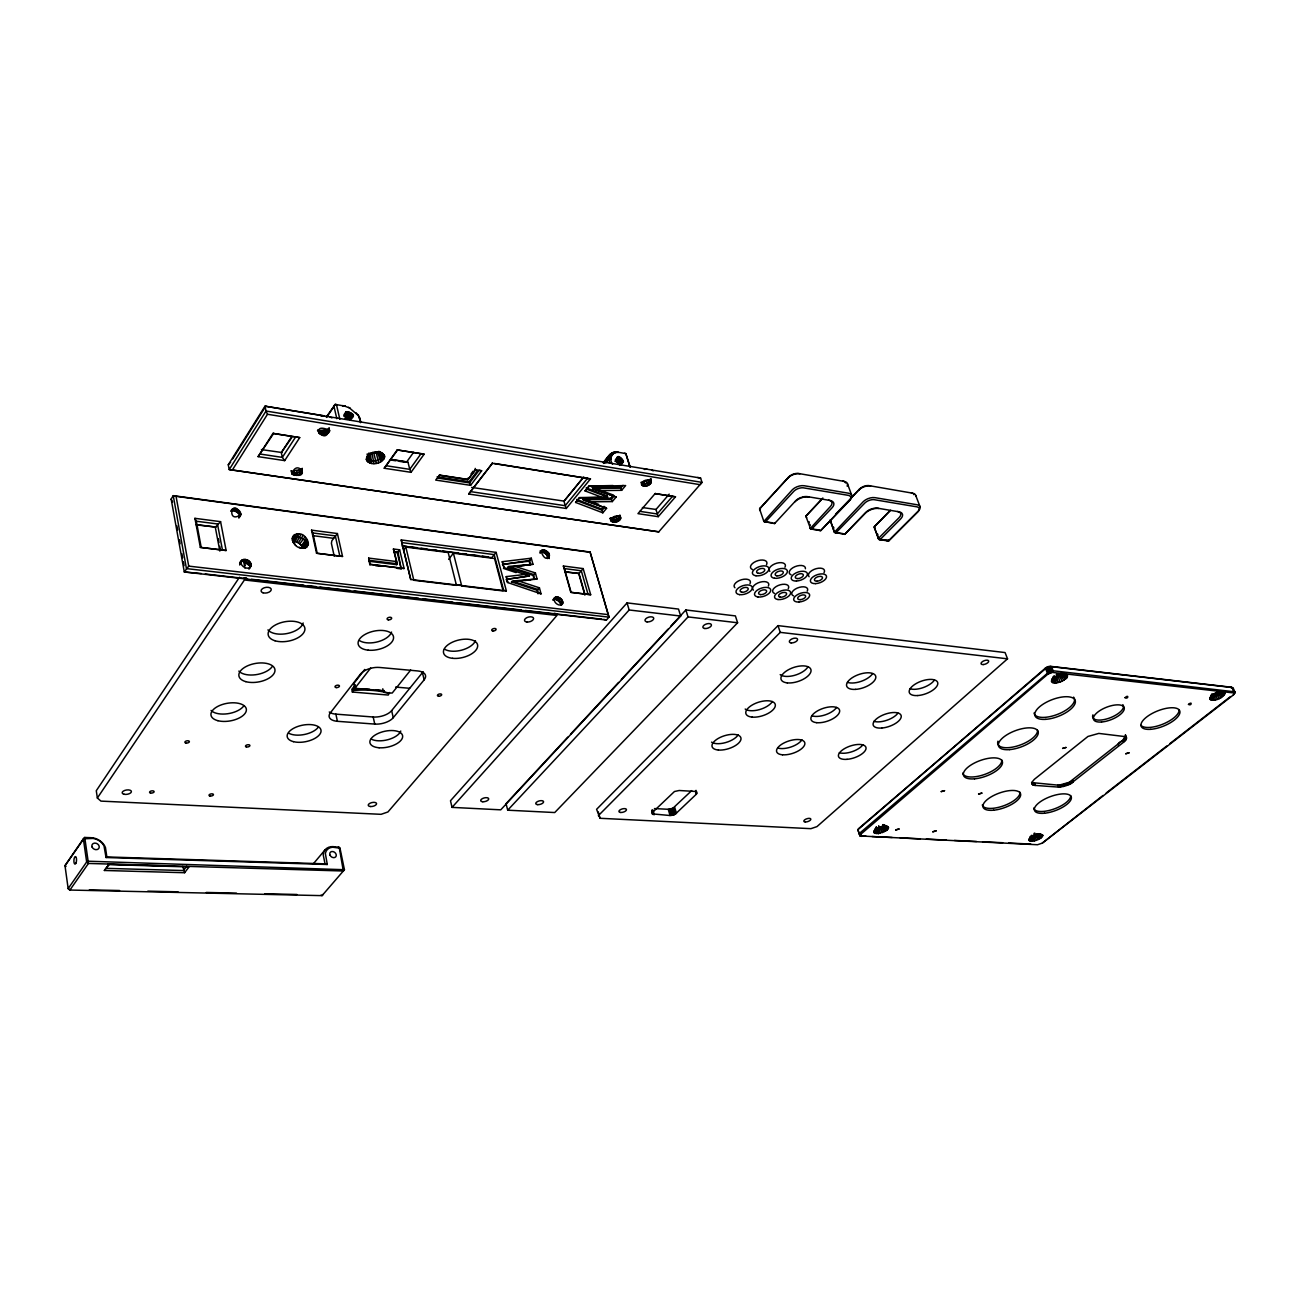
<?xml version="1.0" encoding="UTF-8"?>
<svg xmlns="http://www.w3.org/2000/svg" width="1300" height="1300" viewBox="0 0 1300 1300"><rect width="100%" height="100%" fill="white"/><g stroke="black" fill="none" stroke-linecap="round" stroke-linejoin="round"><path stroke-width="1.5" d="M302.217 468.293C301.746 472.924 294.304 474.24 291.314 471.185L291.899 473.882C311.805 481.309 297.505 457.21 291.899 473.882M887.006 826.28L878.248 827.726L875.209 829.595L873.779 832.374L878.329 833.641L878.524 827.759L882.505 826.166L887.023 830.18L888.485 827.401L884 825.012M329.713 430.398C306.832 420.469 327.194 448.939 329.095 427.7M1032.753 841.149L1033.029 835.591L1034.654 835.217L1036.295 840.336L1034.475 840.856L1029.21 840.596L1030.51 836.193M1053.422 676.796L1051.489 681.168L1052.821 682.646L1055.957 682.988L1056.283 676.455L1061.255 674.115L1066.812 677.885L1067.284 674.798L1062.815 672.994M1213.436 700.212L1213.842 694.07L1219.091 690.934L1224.941 693.371C1222.618 698.311 1214.964 701.675 1209.926 699.335L1211.486 694.428M859.154 833.625L860.584 834.405L1047.816 674.18L1052.041 672.457L1050.514 666.673L1047.816 666.705L858.634 828.604L857.837 829.741L860.015 835.949L1037.514 844.74L1042.275 843.131L1233.294 695.012L1234.87 691.844L1053.163 670.784L1049.783 671.271L859.154 833.625L860.015 835.949L866.044 836.241M366.34 459.582C367.136 451.457 381.306 448.63 384.686 456.202C383.825 463.889 369.639 466.814 366.34 459.582L369.623 454.204M1032.33 784.452L1031.956 782.194L1034.361 779.317L1087.97 736.45L1098.809 733.411L1126.141 736.742L1126.32 739.131L1123.688 742.137L1070.03 784.192L1058.541 787.101L1034.41 785.363L1032.33 784.452L1031.599 782.551L1058.882 785.233L1069.283 782.308L1122.891 740.236L1125.67 735.329M381.485 452.79L379.811 452.319C388.229 457.909 370.37 465.351 367.949 457.649M623.399 461.841C613.519 470.291 615.014 446.55 623.399 461.841L620.961 464.799M612.528 464.23C608.66 459.371 611.91 451.279 618.426 452.4C611.163 449.962 606.84 458.218 603.249 462.816M1067.284 674.798L1061.45 672.701L1067.511 676.715M1036.295 840.336L1041.072 837.899L1042.795 835.283L1040.422 834.031L1035.336 834.892M561.421 604.159L561.275 605.085L562.673 603.46C563.778 598.65 555.783 594.051 553.312 599.414L558.188 599.365L561.421 604.159L562.819 602.517M298.854 534.089L294.986 541.694L293.394 541.678L296.839 536.673L296.822 534.056C308.344 531.229 313.349 552.906 299.114 547.381L299.715 547.722C294.06 546.975 287.966 535.665 296.822 534.056M548.957 556.92L547.592 558.561L546.942 554.011L541.304 551.216L545.707 553.832L548.925 557.749L547.609 555.003L548.974 553.345C532.951 539.955 547.316 569.4 548.974 553.345M371.605 463.483L370.37 453.505L368.777 453.082L370.5 460.314L369.59 462.962M343.33 871L339.235 847.389L332.898 846.609A12.902 10.172 38.2 0 0 323.245 854.994L325.033 863.834L327.291 864.484L325.358 853.531A11.391 8.97 38.2 0 1 332.637 847.21L339.983 848.169L344.435 869.716L343.33 871L88.449 863.444L86.661 861.965L83.362 838.809L84.728 837.46L91.032 837.688A14.089 11.489 27.5 0 1 105.463 847.535L106.86 856.928L106.048 857.529L104 845.845A12.431 10.14 27.5 0 0 93.112 838.435L83.362 838.809L65 865.686L68.153 888.599L69.907 890.045L322.059 895.635L344.435 869.716L88.79 861.234L86.661 861.965L68.153 888.599L69.907 890.045L88.449 863.444L84.728 837.46L65 865.686L66.04 866.499M1052.041 672.457L1053.163 670.784L1051.521 666.689L1049.587 666.331M876.639 833.69L878.524 827.759M1042.275 843.131L1102.985 795.486M1054.219 682.971L1056.283 676.455M1031.241 841.197L1033.029 835.591M1211.876 700.196L1213.842 694.07M610.967 520.78C610.642 516.555 618.004 514.378 620.604 517.4C621.026 522.421 610.22 524.599 610.253 518.359C612.901 521.219 619.011 519.366 620.035 515.71M642.021 485.339L641.258 482.901C644.28 484.868 650.569 482.999 650.325 478.952C654.111 484.136 644.784 488.573 641.55 484.721C641.241 480.545 648.57 478.254 651.089 481.39M1052.87 672.474L1233.375 692.9L1233.781 691.34L1232.059 687.505L1230.807 687.164L1050.4 666.331M301.86 548.226L300.787 547.771C319.735 542.295 283.465 527.702 295.717 545.431M249.6 568.344L251.144 565.467C251.257 559.033 240.793 556.774 239.639 563.891M248.966 569.173L251.144 565.467M1231.653 688.301L1230.807 687.164M1233.131 689.033L1231.36 687.294M1234.204 694.038L1235 692.299L1233.164 688.009L1231.669 687.538M240.89 514.426C226.314 525.281 231.481 495.462 240.89 514.426L238.778 518.017C241.589 514.524 236.73 510.591 233.35 510.152L237.364 510.689M612.462 454.399L610.139 454.317L608.969 456.186L609.521 463.288M875.274 833.495L877.76 827.775M1052.821 682.646L1055.486 676.439M1030.023 841.019L1031.193 837.362M1210.674 699.904L1212.234 693.664M300.544 474.386L299.959 471.689L301.957 468.666L299.471 469.788L299.244 474.955M1046.11 667.517L857.837 829.741L858.715 832.097M1234.334 693.615L1234.447 691.503M300.983 534.592L296.644 542.084L293.914 541.255M1209.926 699.335L1211.665 695.094M1029.21 840.596L1030.672 837.086M1233.294 695.012L1234.837 692.851L1232.059 687.505L1051.521 666.689L1045.866 668.265L1048.564 673.644M1051.895 682.029L1054.43 676.016M874.283 833.04L877.126 827.678M649.691 484.477L648.928 482.04L651.17 478.79L647.904 482.706L648.651 485.144M1234.236 693.274L1234.87 691.844M318.906 433.257L317.964 429.699C319.963 433.907 327.405 432.559 329.046 428.61L329.664 431.308M1045.362 668.054L1047.816 674.18M696.946 793.471L696.898 792.09L695.029 791.44L679.169 790.497L674.456 791.521L652.795 812.11L652.226 813.865L670.053 815.523L675.204 814.239L696.426 794.121L696.02 790.351M1028.836 839.979L1030.445 836.696M1051.489 681.168L1053.569 677.008M1233.862 694.492L1234.382 693.469M367.965 462.101L369.216 459.631L367.949 454.204M875.209 829.595L876.476 827.125L873.779 832.374M327.421 433.843L326.804 431.129L329.257 428.545L326.56 429.78L325.52 431.714L326.137 434.411M1051.635 680.128L1053.861 676.049M545.707 553.832L547.446 551.492M873.763 831.545L876.444 826.784M562.673 603.46C559.926 607.945 552.077 601.916 554.71 597.773M303.062 535.551L298.285 542.831L296.644 542.084M658.596 532.009L702 482.381L266.029 411.027L267.491 414.261L700.05 484.673L702 482.381L700.586 478.059L265.005 406.169L266.029 411.027L229.222 469.576L658.71 531.83L229.222 469.576L228.28 464.766L265.005 406.169L324.204 415.838L321.084 416.146M368.469 455.179L372.694 452.481M171.161 499.086L173.241 495.674L590.086 552.029L608.985 617.142L606.434 620.003L184.291 571.967L171.161 499.086L172.575 501.995M232.749 458.835L265.785 406.152M232.213 470.226L267.491 414.261M258.099 456.641L272.967 433.387L299.731 437.596L284.684 460.622L258.099 456.641L273.715 433.339M231.936 509.308L230.717 511.209L235.219 510.754L236.438 508.869M231.595 510.673L232.814 508.788M232.7 510.413L233.919 508.527M235.154 508.544L233.35 510.152L238.404 513.045L239.769 511.192M237.689 509.438L235.999 511.355M238.826 510.234L237.607 512.119L238.404 513.045M1028.95 839.199L1036.831 834.096L1041.072 837.899M239.232 514.15L240.467 512.265M239.606 515.255L240.841 513.37M239.379 517.254L240.597 515.369M284.684 460.622L282.344 457.389L281.32 452.611L291.623 436.767M281.32 452.611L291.688 437.694M295.75 436.8L282.344 457.389L260.455 454.09M326.251 417.073L335.27 404.365L345.329 406.25L342.582 405.6L343.72 405.909M326.641 417.43L335.27 404.365L336.473 404.69L339.836 419.282M241.816 560.186L239.931 562.884C242.954 558.821 250.153 562.738 249.893 567.336M241.491 561.486L242.726 559.617M239.688 565.012L240.89 562.023M242.629 561.194L243.88 559.325M889.915 510.689L874.153 526.955L878.946 539.451L889.233 540.101L918.742 510.624A8.726 4.469 -21.3 0 0 917.036 504.741L874.981 497.656A8.84 4.615 -20.8 0 0 863.476 501.442L834.373 532.269L844.708 534.349L865.28 513.24A10.221 5.281 -20.7 0 1 877.939 508.398L878.93 508.495M243.912 561.194L245.164 559.325M246.496 559.634L245.245 561.503L243.262 561.308L249.99 566.004L248.722 563.924L249.99 562.071M343.947 414.879L346.011 411.791C364.991 414.846 340.795 426.043 346.011 411.791M343.85 416.227L346.954 411.596M247.812 560.219L245.797 562.445M344.923 416.293L348.026 411.645M248.999 561.048L248.089 564.038M345.02 418.145L349.164 411.954M239.509 577.2L96.281 790.725L97.354 798.021L100.945 801.109L381.079 814.32L387.936 811.964L556.936 615.452L244.416 579.979L97.354 798.021M346.125 418.681L350.269 412.49M347.132 419.396L351.293 413.221M249.438 565.061L250.705 563.192M249.844 566.215L251.095 564.346M349.017 418.73L352.137 414.099M349.651 419.673L352.771 415.041M351.065 419.104L353.129 416.016M366.86 460.948L368.355 458.721L367.088 454.025M874.689 528.726L874.819 525.98M293.134 540.378L295.425 537.03L295.035 534.511M306.54 538.492L301.584 545.642L299.764 543.871L304.964 536.884M532.967 564.298L508.544 566.442L533.747 574.567L534.186 579.508L533.065 575.396L507.861 567.288L532.967 564.298L531.294 558.204L529.116 561.21L502.418 564.444L529.799 560.381L530.108 564.866L529.116 561.21M308.376 542.149L305.89 543.026L302.429 548.015L301.909 546.553L305.37 541.564L307.71 540.296M303.68 547.755L305.988 544.424L308.49 543.952M834.827 532.675L842.871 533.585M384.231 468.244L397.199 449.914L424.141 454.188L411.027 472.323L384.231 468.244L397.719 449.849M104.374 870.48L109.395 863.964L104.374 870.48L184.616 872.722L189.02 866.938L108.582 864.565M858.829 490.035L859.788 488.784A7.345 3.867 -20.8 0 1 868.595 485.55L912.6 493.171A8.71 4.501 -21.4 0 1 915.769 495.901M834.373 532.269L830.83 521.495M1209.943 697.564C1213.16 693.55 1219.79 690.137 1224.714 692.575L1224.941 693.371M391.381 459.452L406.77 461.841L413.562 452.368M801.483 497.315A8.97 4.777 -19.8 0 0 795.633 500.841L774.589 523.591L763.864 521.43L792.464 489.629A9.051 4.859 -19.8 0 1 804.245 485.745L848.429 493.188A8.921 4.712 -20.4 0 1 850.525 499.281L820.658 530.66L810.648 528.954L805.87 516.181L822.851 497.997M421.135 453.554L409.76 469.349L411.027 472.323M810.648 528.954L818.821 529.88M675.496 496.811L655.119 493.594L675.496 496.811L658.222 516.685L655.98 509.454L642.411 507.552M369.899 565.045L368.664 558.09L396.402 561.535L396.744 564.688L369.037 561.259L369.688 560.381L397.394 563.81L393.429 549.006L399.636 549.803L404.121 568.523L370.11 564.363L368.664 558.09M806.699 517.709L805.87 516.181L822.12 498.989M475.215 468.406L475.556 469.674L468.163 479.473L439.644 475.118L435.679 480.074L470.6 485.339L481.65 470.762L479.18 470.243L469.593 482.918L470.6 485.339M439.644 475.118L437.483 478.043L469.593 482.918L469.267 481.65L477.652 470.551M397.264 568.392L401.164 568.864L397.28 552.597L399.636 549.803M403.471 550.192L405.827 547.072L448.191 552.533L456.462 585.358L413.822 580.271L405.827 547.072M470.99 473.996L473.102 471.201M439.254 475.215L467.821 479.57L475.556 469.674M774.589 523.591L775.352 522.567M401.164 568.864L397.93 551.72L393.77 552.142L397.28 552.597M772.785 522.811L764.335 521.836M250.851 566.475C248.072 570.278 241.768 567.141 240.939 563.144M468.683 494.032L492.456 463.157L468.683 494.032L566.28 508.495L590.476 478.887L494.439 463.483M186.713 866.271L183.463 870.545L106.275 868.351M787.946 477.977L788.97 476.71A7.508 4.079 -19.9 0 1 797.972 473.395L844.106 481.374A8.889 4.729 -20.5 0 1 847.129 486.151M788.71 476.986L759.574 508.869L763.864 521.43M448.63 559.358L453.407 553.215L494.569 558.529L503.116 590.931L461.711 585.991L453.407 553.215M364.731 669.451L353.827 683.475L354.884 688.301L383.207 690.706L384.556 692.429L392.178 693.079L410.67 670.053M355.387 684.791L351.796 689.39L352.381 692.039L388.261 695.045L389.334 692.494M352.381 692.039L355.761 686.481M354.884 688.301L370.662 668.054M531.294 558.204L502.271 561.681L504.156 567.58L503.474 568.425L516.084 572.601M329.257 711.994A14.349 7.134 -11.7 0 0 335.887 714.139L373.181 716.999A14.154 6.987 -12.3 0 0 391.641 710.613L422.435 672.653A14.43 7.329 -12.7 0 0 423.134 671.645M566.28 508.495L563.924 501.28L583.749 476.889M563.924 501.28L583.196 477.718M587.551 478.286L565.191 505.7L470.795 491.644M424.141 679.835A14.463 7.296 -12.8 0 0 417.69 670.946L379.665 667.469A14.657 7.442 -12.1 0 0 360.409 674.148L330.33 712.871A14.381 7.101 -11.7 0 0 337.415 721.305L374.757 724.084A14.186 6.955 -12.3 0 0 393.25 717.697L424.141 679.835L422.435 672.653M506.399 579.378L529.392 575.965L506.399 579.378L507.114 582.124M603.492 462.702L610.967 453.554L613.194 453.749M604.451 462.101L611.926 452.952L614.039 453.196M603.639 463.401L608.628 457.308L611.13 457.048M606.775 460.119L613.015 452.497L614.997 452.79M604.711 463.093L608.449 458.51L610.984 458.104M605.962 462.849L608.449 459.794L610.984 459.128M612.658 496.129L610.903 498.241L582.855 498.534L583.212 499.753L606.596 508.3L602.81 512.817L575.591 502.434L579.67 497.575L597.61 497.25M586.219 487.906L607.214 495.852L607.587 497.071L602.501 497.477L585.033 490.896L589.095 486.054L613.031 485.534M579.67 497.575L575.591 502.434M585.033 490.896L589.095 486.054M537.062 578.955L512.216 581.051L537.729 589.436L538.021 593.808L537.046 590.265L511.534 581.88L537.062 578.955L535.405 572.942L514.735 566.28M615.29 459.907L617.727 456.934M614.965 461.419L618.621 456.983M542.409 550.225L539.955 553.085L541.044 551.883L544.001 551.899L545.366 550.258M541.921 551.622L543.27 549.965M615.94 461.695L619.596 457.243M539.906 551.135L542.929 551.639L544.294 549.981M616.899 462.166L620.555 457.73M617.809 462.832L621.465 458.396M546.439 550.761L543.595 552.305M618.589 463.629L622.245 459.192M619.206 464.506L622.863 460.086M619.596 465.416L623.253 460.98M548.308 552.37L546.942 554.011L547.528 555.685M549.396 554.352L548.015 556.01L549.201 558.594M548.161 556.985L549.526 555.327M533.065 575.396L535.405 572.942M548.015 557.846L549.38 556.205M562.234 600.421L560.836 602.062L561.567 604.776L558.496 601.006L560.641 598.488M602.81 512.817L601.77 509.048L603.996 506.382L606.596 508.3M589.192 501.849L612.3 501.589L616.151 496.99L613.909 496.308L611.26 499.46L583.212 499.753L604.37 507.601L602.144 510.266L577.119 500.695L576.761 499.46L601.77 509.048M623.009 485.323L620.62 488.166L592.686 488.573L592.312 487.337L620.246 486.948L621.66 490.311L625.641 485.566L588.754 486.379M537.046 590.265L539.419 587.827L518.408 580.905M312.926 864.289L325.276 849.615M552.874 600.178L555.392 597.236M554.905 598.585L556.286 596.96M555.945 598.585L557.342 596.944M558.464 597.204L557.066 598.845L554.304 598.553L558.496 601.006M559.585 597.74L556.481 599.56M323.148 894.351L322.059 895.635L321.181 895.017M561.535 599.398L560.235 602.778M583.18 568.587L590.688 594.734L570.798 592.329L563.371 566.02L583.18 568.587L578.776 573.722L584.886 595.124M561.275 603.119L562.673 601.494M655.233 493.464L637.942 513.646L658.222 516.685M570.798 592.329L590.688 594.734M655.866 509.616L669.207 494.13M672.62 496.21L657.215 513.971L639.909 511.355M496.145 552.386L506.366 590.915L410.735 579.508L401.229 539.939L496.145 552.386L491.774 557.635L402.058 546.049M627.055 602.891L450.483 800.751L452.043 807.381L500.744 809.835L680.68 616.054L678.519 609.082L627.055 602.891L629.151 609.976L452.043 807.381M337.415 533.536L342.534 556.449L316.534 553.231L311.545 530.156L337.415 533.536L331.825 540.816L331.402 543.367L334.197 556.043M584.854 594.019L578.988 573.495L565.646 572.049M590.086 552.029L608.985 617.142L186.436 568.604L173.241 495.674L176.053 496.308L188.711 566.117L184.291 571.967L201.24 573.528M228.28 464.766L230.62 462.231M567.824 737.116L506.058 803.66L507.699 810.192L554.726 812.549L737.604 622.765L735.394 615.908L685.864 609.96L670.767 626.226M570.57 734.159L618.605 682.419M621.351 679.461L668.021 629.184M507.699 810.192L688.025 616.915L737.604 622.765M810.192 528.564L830.424 506.496A8.905 4.712 -20.1 0 0 828.539 500.11M851.305 497.608L859.528 489.06M835.526 514.28L859.138 489.71A8.824 4.647 -20.8 0 1 870.61 485.94M1052.334 678.957L1059.11 674.7L1066.358 674.164M366.438 458.087L368.03 456.479M890.614 510.282L874.153 526.955L878.508 539.061M778.001 625.625L596.602 809.315L600.031 818.285L810.908 828.669L816.969 826.605L1007.533 658.824L1005.079 652.567L778.001 625.625L780.244 632.369L598.341 815.669M1055.957 682.988L1062.132 681.281L1066.812 677.885M654.485 808.567L668.249 809.299L672.864 808.291L691.714 790.611M367.169 456.593L368.599 455.309M1106.17 793.016L1166.734 746.038M1169.919 743.567L1230.483 696.572M220.578 521.658L194.935 518.326L200.33 547.381L226.135 550.517L220.578 521.658L215.312 527.312L219.846 551.086M878.329 833.641L887.023 830.18M410.735 579.508L401.229 539.939M370.11 564.363L404.121 568.523M644.93 486.151L644.166 483.714L641.111 482.3L648.992 480.188M615.729 521.999L613.486 517.497L618.296 515.824L618.215 521.121M316.534 553.231L342.534 556.449M336.473 404.69L333.808 405.632L336.814 418.698M467.821 479.57L467.821 478.205M200.33 547.381L226.135 550.517M372.401 452.985L379.454 452.254L378.235 451.913M380.754 461.793L377.536 452.189L371.442 453.294L376.155 452.433L378.625 462.751M321.864 434.85L321.246 432.136L317.525 430.674L326.56 429.78M296.335 475.491L293.832 470.827L299.471 469.788M216.109 527.117L196.138 524.859M1125.572 740.139C1123.119 740.399 1116.261 742.609 1118.601 745.68M539.419 587.827L541.06 593.856L507.829 582.595L506.236 576.615L524.778 574.486L529.392 575.965L503.815 567.515L502.271 561.681M644.329 469.43L647.01 469.121M507.861 567.288L511.566 566.881M518.992 566.085L524.55 565.467M511.534 581.88L517.205 581.295M524.745 580.499L530.416 579.914M305.646 545.675L308.051 545.545M608.969 456.186L611.439 456.073M579.312 497.884L602.501 497.477M603.233 495.918L607.214 495.852M613.909 496.308L592.686 488.573L598.747 490.652L621.66 490.311M609.472 455.195L611.878 455.179M243.994 577.866L246.496 577.866M89.343 889.85L119.584 890.516M147.81 891.15L178.051 891.816M206.278 892.45L236.519 893.133M264.745 893.75L297.001 894.481M107.689 864.175L130 864.825M140.156 865.134L172.624 866.092M106.86 856.928L325.033 863.834M106.048 857.529L327.291 864.484M872.072 836.534L892.158 837.476M900.201 837.866L920.286 838.825M926.315 839.101L946.4 840.06M954.444 840.434L976.544 841.49M982.572 841.783L1002.658 842.725M1008.686 843.017L1030.786 844.074M370.37 453.505L372.158 453.619L373.896 463.629M304.882 546.699L307.092 546.861M348.481 407.355L350.009 408.102L344.338 405.99M395.623 687.082L409.614 688.285M808.86 496.957L807.82 496.844A10.449 5.558 -19.8 0 0 794.885 501.832M205.27 573.983L247.536 578.809M251.55 579.264L303.875 585.227M307.905 585.683L315.949 586.592M319.979 587.064L350.171 590.492M354.185 590.947L418.584 598.293M422.614 598.747L452.806 602.192M456.82 602.648L521.219 609.976M525.249 610.447L601.721 619.158M188.711 566.117L607.994 614.591M616.883 452.043L625.82 453.586L630.159 467.041M780.244 632.369L1007.533 658.824M455.406 584.529L461.435 585.244M629.151 609.976L680.68 616.054M375.765 565.76L379.681 566.231M197.112 524.68L214.207 526.874M565.159 571.724L578.988 573.495M403.26 545.935L407.209 546.439M411.158 546.942L417.089 547.722M421.038 548.226L426.952 548.99M432.884 549.754L436.832 550.274M442.747 551.038L458.559 553.085M462.507 553.589L466.456 554.109M472.371 554.872L478.302 555.636M482.251 556.14L488.166 556.92M312.975 535.665L333.58 538.314M563.371 566.02L564.395 568.587L581.295 570.765L587.99 594.116M194.935 518.326L196.349 521.235L217.457 523.949L222.398 549.738M402.399 542.653L494.195 554.613L503.62 590.281L506.366 590.915M311.545 530.156L312.812 532.951L335.319 535.876L339.755 555.799M176.053 496.308L589.891 552.24M471.624 487.402L564.168 501.134M386.457 465.774L409.76 469.349L407.989 462.215L406.77 461.841M261.446 449.589L282.051 452.53M437.157 476.759L469.267 481.65M391.658 460.151L395.59 460.769M399.506 461.37L405.405 462.28M507.829 582.595L506.236 576.615M475.215 469.755L481.65 470.762M390.536 459.501L407.989 462.215M397.199 449.914L424.141 454.188M272.967 433.387L299.731 437.596M1032.33 835.608L1031.404 835.331M492.082 463.255L590.476 478.887M303.777 547.43L305.679 547.771M614.201 452.189L616.054 452.53M697.694 477.457L700.586 478.059M615.501 452.043L617.207 452.4M886.535 540.621L888.583 541.092L918.044 511.664A7.28 3.721 -21.3 0 0 917.264 506.902L873.827 499.622A7.378 3.835 -20.8 0 0 864.987 502.856L835.754 532.984L834.226 531.635L830.05 519.984L830.619 521.788M842.806 481.065L843.521 481.244A7.41 3.949 -20.5 0 1 845.601 482.95M842.66 533.878L844.708 534.349L865.946 512.265A8.775 4.534 -20.7 0 1 871.748 508.852M818.61 530.189L820.658 530.66L849.761 500.337A7.426 3.916 -20.4 0 0 848.705 495.414L803.059 487.776A7.54 4.046 -19.8 0 0 794.008 491.091L765.212 522.145L763.62 520.764M603.736 619.385L606.434 620.003M911.267 492.863L911.95 493.025A7.247 3.754 -21.4 0 1 912.519 493.236M554.288 613.259L556.481 613.779M624.455 453.261L625.82 453.586L629.915 466.895M541.304 551.216L542.929 551.639M302.38 547.788L303.891 548.242M1220.424 690.869L1223.966 692.006M878.946 539.451L888.583 541.092L889.086 539.727M381.079 453.017L383.094 453.668M1061.921 672.783L1064.976 673.839M1220.895 691.242L1224.714 692.575M592.312 487.337L613.535 495.089M598.747 490.652L616.151 496.99M538.704 592.995L541.06 593.856M582.855 498.534L598.715 504.416M586.576 489.141L607.587 497.071M1231.766 687.895L1233.294 688.464M381.94 453.927L384.183 454.837M1061.645 673.091L1067.674 675.659M882.928 824.59L887.981 826.735M1039.334 833.69L1042.795 835.283M888.485 827.401L883.171 824.899L885.625 826.069M382.346 455L384.686 456.202M1218.977 691.389L1224.665 694.346M609.976 518.342L612.528 519.675L613.242 522.096M329.81 416.764L331.939 417.934M1039.269 834.194L1042.681 836.062M883.171 825.273L888.485 828.246M349.635 408.07L358.345 415.545L355.908 412.701M1048.726 666.445L1051.18 672.587M320.483 430.869L322.644 432.234L323.261 434.931M651.609 469.885L653.185 470.876M291.086 470.665L294.336 472.729L294.905 475.41M299.764 543.871L298.285 542.831M384.572 457.681L382.249 456.17L381.371 452.562M1218.62 691.892L1223.869 695.435M1037.286 833.674L1042.096 836.956M882.944 825.711L887.981 829.189M611 517.79L613.714 519.74L614.445 522.145M338.358 846.804L339.983 848.169M383.825 459.176L381.664 457.34L380.364 451.929M809.997 527.914L811.558 529.262L832.016 507.845A10.367 5.476 -20.1 0 0 829.839 500.419L807.641 496.665A8.97 4.777 -19.8 0 0 802.555 497.006M1060.703 674.668L1065.626 679.087M1218.051 692.396L1222.65 696.556M643.776 482.007L646.197 486.005M292.955 541.986L293.8 542.896M382.525 460.574L380.64 458.445L378.918 451.23M881.871 826.621L885.658 831.155M1036.214 834.519L1039.707 838.809M1059.971 675.204L1064.017 680.241M1217.32 692.884L1221.057 697.629M292.289 540.117L293.28 541.418M360.165 418.567L358.589 416.032L361.043 422.305M1047.816 666.705L1050.27 672.831M357.711 414.7L359.336 417.04M300.999 545.139L301.909 546.553M292.175 538.314L293.199 540.02M881.108 827.028L883.984 832.049M373.831 453.05L376.285 463.369M1038.082 839.638L1034.767 833.072M1049.376 673.189L1046.922 667.062M1062.132 681.281L1058.297 673.644M184.616 872.722L182.764 866.401M1216.491 693.339L1219.205 698.587M612.3 501.589L610.903 498.241M292.63 536.721L293.556 538.753M1125.345 734.825L1126.596 737.815M1125.751 736.531L1126.547 738.449M1125.524 737.23L1126.32 739.131M1125.118 737.945L1125.898 739.863M1124.533 738.709L1125.312 740.61M1123.785 739.472L1124.581 741.374M1122.891 740.236L1123.688 742.137M1072.549 780.227L1073.296 782.113M1071.574 780.942L1072.321 782.827M1070.485 781.641L1071.233 783.526M1069.283 782.308L1070.03 784.192M1068.031 782.925L1068.763 784.81M1066.699 783.494L1067.446 785.363M1065.35 783.981L1066.097 785.866M1063.985 784.404L1064.733 786.289M1062.636 784.745L1063.368 786.63M1061.32 785.005L1062.068 786.89M1060.069 785.168L1060.8 787.053M1058.882 785.233L1059.63 787.117M1057.81 785.216L1058.541 787.101M1034.654 783.575L1035.385 785.476M1033.679 783.461L1034.41 785.363M1032.834 783.25L1033.565 785.151M1032.135 782.941L1032.866 784.842M915.688 495.332L920.108 506.886M1033.955 833.398L1034.654 835.217M860.584 834.405L861.331 836.404M847.438 483.616L851.76 495.414M323.554 430.56L324.724 434.785M880.263 827.369L882.131 832.78M878.719 825.679L880.197 833.333M1060.053 682.11L1057.339 674.017L1056.38 674.294L1057.956 682.695M650.26 480.48L651.024 482.918M649.74 481.293L650.504 483.73M647.465 485.664L646.457 481.293M685.864 609.96L688.025 616.915M643.012 483.632L643.76 486.07M642.005 483.356L642.769 485.81M293.605 535.421L294.304 537.745M619.872 514.979L620.75 518.131M619.84 516.49L620.571 518.911M619.32 517.303L620.051 519.707M618.524 518.05L619.255 520.471M617.012 521.658L615.972 516.831M695.5 790.985L696.426 794.121M611.504 519.415L612.235 521.82M610.724 518.96L611.455 521.381M674.619 807.137L676.439 813.345M673.839 807.739L675.659 813.962M673.384 808.031L675.204 814.239M672.864 808.291L674.684 814.515M672.311 808.535L674.131 814.759M671.726 808.746L673.546 814.97M671.141 808.941L672.945 815.149M670.54 809.087L672.344 815.311M669.939 809.201L671.742 815.425M669.337 809.266L671.158 815.49M1215.581 693.696L1217.239 699.367M668.249 809.299L670.053 815.523M652.957 810.03L654.306 814.71M652.015 809.884L653.364 814.58M652.08 811.33L652.974 814.45M651.755 811.168L652.649 814.288M564.395 568.587L571.025 592.069M598.293 811.947L600.031 818.285M296.692 470.519L297.814 475.345M393.429 549.006L396.402 561.535M395.899 561.096L396.744 564.688M359.239 417.251L360.523 422.695M328.64 429.52L329.241 432.234M327.86 430.381L328.477 433.095M391.641 710.613L393.25 717.697M384.118 690.528L384.556 692.429M382.785 688.789L383.207 690.706M320.011 431.811L320.613 434.525M319.004 431.259L319.605 433.973M373.181 716.999L374.757 724.084M301.779 470.096L302.364 472.794M301.015 470.957L301.6 473.639M312.812 532.951L317.151 553.004M293.069 472.42L293.637 475.101M292.045 471.884L292.614 474.581M335.887 714.139L337.415 721.305M244.432 561.454L245.196 565.37M243.393 560.17L244.936 568.003M218.303 538.639L219.034 542.49M219.765 546.341L220.496 550.176M196.349 521.235L201.159 547.154M176.881 525.899L177.612 529.88M179.4 539.841L180.115 543.822M181.919 553.767L182.634 557.765M183.349 561.746L184.064 565.727M1033.809 835.461L1034.475 840.856M1214.688 693.94L1215.273 699.92M760.354 507.861L760.224 510.721L759.574 508.869L788.255 477.636A9.019 4.891 -19.9 0 1 800.004 473.769M1001.699 759.899A20.621 8.352 -20 0 1 983.97 774.67A20.621 8.352 -20 0 1 962.682 773.126M1037.481 730.129A21.044 8.629 -20.5 0 1 1016.502 746.216A21.044 8.629 -20.5 0 1 997.961 741.163M1073.589 697.125A21.483 8.921 -21.1 0 1 1058.151 714.122A21.483 8.921 -21.1 0 1 1034.036 713.017M1122.842 704.681A16.412 6.646 -21.5 0 1 1108.624 718.347A16.412 6.646 -21.5 0 1 1092.943 714.837M1179.132 710.109A20.767 8.174 -21.9 0 1 1162.476 724.311A20.767 8.174 -21.9 0 1 1140.929 725.303M1070.648 795.584A19.549 7.442 -20.4 0 1 1053.309 809.25A19.549 7.442 -20.4 0 1 1033.695 808.048M1019.915 792.188A19.89 7.751 -19.9 0 1 1002.674 806.146A19.89 7.751 -19.9 0 1 982.296 804.911M809.12 576.745A8.434 4.241 -19.4 0 1 816.205 568.669A8.434 4.241 -19.4 0 1 824.005 572.683M791.082 574.811A8.482 4.306 -19.2 0 1 794.901 566.702A8.482 4.306 -19.2 0 1 805.415 568.766M769.86 571.366A8.531 4.371 -18.9 0 1 776.847 563.16A8.531 4.371 -18.9 0 1 784.956 567.255M752.472 569.546A8.58 4.42 -18.7 0 1 752.326 563.664A8.58 4.42 -18.7 0 1 762.759 560.04A8.58 4.42 -18.7 0 1 766.496 564.688M793.585 595.904A8.336 4.16 -19.1 0 1 793.617 590.314A8.336 4.16 -19.1 0 1 803.758 586.82A8.336 4.16 -19.1 0 1 807.202 591.191M774.54 593.434A8.385 4.209 -18.8 0 1 774.475 587.795A8.385 4.209 -18.8 0 1 784.68 584.269A8.385 4.209 -18.8 0 1 788.239 588.705M753.383 590.151A8.434 4.274 -18.5 0 1 760.24 582.124A8.434 4.274 -18.5 0 1 768.349 586.072M734.923 587.762A8.499 4.322 -18.3 0 1 741.731 579.67A8.499 4.322 -18.3 0 1 749.986 583.651M877.987 534.918A4.111 2.389 44.8 0 1 877.565 534.04M833.934 528.076A4.176 2.47 44.2 0 1 833.511 527.183M872.788 508.544A8.775 4.534 -20.7 0 1 877.695 508.202L898.901 511.794A10.14 5.2 -21 0 1 900.608 518.976L879.905 539.76L878.394 538.444L899.08 517.66A8.71 4.469 -21 0 0 897.585 511.469M913.396 493.854A7.247 3.754 -21.4 0 1 913.867 494.683M810.404 525.2A4.225 2.502 43.8 0 1 809.77 524.322M809.153 522.567A4.225 2.502 43.8 0 1 809.201 521.804M738.238 734.744A15.047 6.809 -17.3 0 1 725.53 742.609A15.047 6.809 -17.3 0 1 711.555 742.137M772.379 701.512A15.34 7.085 -17.9 0 1 759.298 709.654A15.34 7.085 -17.9 0 1 745.192 709.036M807.885 666.965A15.665 7.361 -18.5 0 1 794.43 675.383A15.665 7.361 -18.5 0 1 780.195 674.602M934.294 680.29A15.031 6.711 -20 0 1 909.756 688.675M897.943 713.099A14.723 6.468 -19.3 0 1 873.892 721.305M862.94 744.705A14.43 6.24 -18.7 0 1 839.345 752.749M801.938 739.83A14.723 6.516 -18.1 0 1 777.871 748.053M836.55 707.444A15.015 6.776 -18.6 0 1 811.996 715.829M872.511 673.774A15.34 7.036 -19.3 0 1 847.47 682.354M353.421 689.471A72.605 35.474 -11.8 0 1 369.574 689.293M375.635 689.796A72.605 35.474 -11.8 0 1 384.134 691.178M353.632 690.43A72.621 35.458 -11.8 0 1 389.545 693.452M243.685 706.03A17.907 8.97 -9.9 0 1 227.5 713.765A17.907 8.97 -9.9 0 1 211.071 710.434M272.106 666.754A18.249 9.409 -10.1 0 1 255.482 674.749A18.249 9.409 -10.1 0 1 238.859 671.092M303.16 622.976A18.623 9.896 -10.5 0 1 287.154 633.523A18.623 9.896 -10.5 0 1 267.946 629.899M475.459 640.673A17.453 9.019 -13.5 0 1 461.841 650.097A17.453 9.019 -13.5 0 1 444.454 649.106M400.774 731.023A16.672 8.076 -12.4 0 1 388.115 739.635A16.672 8.076 -12.4 0 1 371.28 739.115M318.126 727.415A17.192 8.434 -11.2 0 1 289.071 733.379M391.56 632.06A18.005 9.441 -12.1 0 1 377.926 641.761A18.005 9.441 -12.1 0 1 359.661 640.705M895.684 829.936L899.031 828.994L895.684 829.936M932.799 831.789L936.097 830.863L932.799 831.789M941.233 791.602L944.531 790.676L941.233 791.602M978.591 794.04L981.858 793.114L978.591 794.04M1062.636 748.41L1065.951 747.467L1062.636 748.41M1125.02 697.645C1128.303 699.822 1129.196 693.712 1125.02 697.645M1125.767 753.74L1129.001 752.846L1125.767 753.74M1188.476 704.405C1191.564 706.485 1192.62 700.602 1188.476 704.405M1045.85 719.339A21.499 8.905 -21.1 0 0 1075.36 701.253A21.499 8.905 -21.1 0 0 1044.03 703.592A21.499 8.905 -21.1 0 0 1045.85 719.339M1009.564 749.613A21.044 8.612 -20.5 0 0 1038.245 732.095A21.044 8.612 -20.5 0 0 1007.224 734.597A21.044 8.612 -20.5 0 0 1009.564 749.613M1101.523 722.004A16.429 6.63 -21.5 0 0 1124.305 708.256A16.429 6.63 -21.5 0 0 1100.694 710.092A16.429 6.63 -21.5 0 0 1101.523 722.004M1150.809 729.316A20.767 8.157 -21.9 0 0 1179.961 712.026A20.767 8.157 -21.9 0 0 1150.581 714.35A20.767 8.157 -21.9 0 0 1150.809 729.316M974.561 778.83A20.637 8.336 -20 0 0 1002.446 761.865A20.637 8.336 -20 0 0 971.734 764.53A20.637 8.336 -20 0 0 974.561 778.83M993.623 810.209A19.89 7.735 -19.9 0 0 1020.63 794.089A19.89 7.735 -19.9 0 0 991.153 796.867A19.89 7.735 -19.9 0 0 993.623 810.209M1044.501 813.231A19.565 7.426 -20.4 0 0 1071.379 797.436A19.565 7.426 -20.4 0 0 1042.779 800.183A19.565 7.426 -20.4 0 0 1044.501 813.231M482.836 801.759A4.111 1.852 -14 0 0 488.719 798.866A4.111 1.852 -14 0 0 482.56 798.525A4.111 1.852 -14 0 0 482.836 801.759M647.043 621.887A4.534 2.308 -16.7 0 0 653.754 618.475A4.534 2.308 -16.7 0 0 647.27 617.727A4.534 2.308 -16.7 0 0 647.043 621.887M815.571 583.619A8.434 4.225 -19.4 0 0 826.442 576.014A8.434 4.225 -19.4 0 0 813.361 576.631A8.434 4.225 -19.4 0 0 815.571 583.619M817.034 581.197A4.225 2.113 -19.4 0 0 822.461 577.395A4.225 2.113 -19.4 0 0 815.913 577.704A4.225 2.113 -19.4 0 0 817.034 581.197M796.461 581.035A8.499 4.29 -19.2 0 0 807.332 573.381A8.499 4.29 -19.2 0 0 794.121 573.999A8.499 4.29 -19.2 0 0 796.461 581.035M797.891 578.597A4.241 2.145 -19.2 0 0 803.319 574.762A4.241 2.145 -19.2 0 0 796.705 575.087A4.241 2.145 -19.2 0 0 797.891 578.597M774.508 578.256A8.547 4.355 -18.9 0 0 787.394 571.773A8.547 4.355 -18.9 0 0 775.742 570.148A8.547 4.355 -18.9 0 0 774.508 578.256M776.88 575.835A4.274 2.178 -18.9 0 0 783.315 572.585A4.274 2.178 -18.9 0 0 777.481 571.789A4.274 2.178 -18.9 0 0 776.88 575.835M755.983 575.77A8.596 4.404 -18.6 0 0 768.918 569.221A8.596 4.404 -18.6 0 0 757.104 567.58A8.596 4.404 -18.6 0 0 755.983 575.77M758.339 573.316A4.306 2.21 -18.6 0 0 764.79 570.05A4.306 2.21 -18.6 0 0 758.891 569.238A4.306 2.21 -18.6 0 0 758.339 573.316M798.866 602.03A8.352 4.144 -19.1 0 0 809.575 594.555A8.352 4.144 -19.1 0 0 796.575 595.221A8.352 4.144 -19.1 0 0 798.866 602.03M800.28 599.658A4.176 2.064 -19.1 0 0 805.626 595.92A4.176 2.064 -19.1 0 0 799.126 596.261A4.176 2.064 -19.1 0 0 800.28 599.658M777.969 599.528A8.401 4.192 -18.8 0 0 790.644 593.19A8.401 4.192 -18.8 0 0 779.204 591.679A8.401 4.192 -18.8 0 0 777.969 599.528M780.293 597.171A4.192 2.096 -18.8 0 0 786.63 594.003A4.192 2.096 -18.8 0 0 780.894 593.255A4.192 2.096 -18.8 0 0 780.293 597.171M757.997 596.976A8.45 4.258 -18.5 0 0 770.721 590.59A8.45 4.258 -18.5 0 0 759.119 589.062A8.45 4.258 -18.5 0 0 757.997 596.976M760.321 594.604A4.225 2.129 -18.5 0 0 766.659 591.403A4.225 2.129 -18.5 0 0 760.858 590.655A4.225 2.129 -18.5 0 0 760.321 594.604M739.57 594.636A8.499 4.322 -18.3 0 0 752.326 588.201A8.499 4.322 -18.3 0 0 740.577 586.641A8.499 4.322 -18.3 0 0 739.57 594.636M741.861 592.231A4.258 2.161 -18.3 0 0 748.247 589.014A4.258 2.161 -18.3 0 0 742.365 588.25A4.258 2.161 -18.3 0 0 741.861 592.231M620.75 812.484A3.9 1.69 -15.8 0 0 626.486 809.721A3.9 1.69 -15.8 0 0 620.88 809.429A3.9 1.69 -15.8 0 0 620.75 812.484M805.285 821.974A3.656 1.495 -17.9 0 0 810.826 819.39A3.656 1.495 -17.9 0 0 805.87 819.13A3.656 1.495 -17.9 0 0 805.285 821.974M791.082 642.899A4.306 2.064 -18.7 0 0 797.582 639.681A4.306 2.064 -18.7 0 0 791.733 639.015A4.306 2.064 -18.7 0 0 791.082 642.899M983.271 664.56A4.046 1.788 -20.8 0 0 988.699 661.066A4.046 1.788 -20.8 0 0 982.67 661.472A4.046 1.788 -20.8 0 0 983.271 664.56M718.396 750.035A15.08 6.792 -17.3 0 0 740.984 739.164A15.08 6.792 -17.3 0 0 720.086 737.457A15.08 6.792 -17.3 0 0 718.396 750.035M752.148 717.113A15.373 7.053 -17.9 0 0 775.304 705.916A15.373 7.053 -17.9 0 0 754.227 703.934A15.373 7.053 -17.9 0 0 752.148 717.113M787.231 682.874A15.697 7.329 -18.5 0 0 810.989 671.336A15.697 7.329 -18.5 0 0 789.75 669.061A15.697 7.329 -18.5 0 0 787.231 682.874M782.519 754.796A14.755 6.484 -18 0 0 804.83 744.169A14.755 6.484 -18 0 0 784.826 742.544A14.755 6.484 -18 0 0 782.519 754.796M816.741 722.686A15.047 6.744 -18.6 0 0 839.605 711.766A15.047 6.744 -18.6 0 0 819.455 709.865A15.047 6.744 -18.6 0 0 816.741 722.686M855.644 689.374A15.356 7.004 -19.3 0 0 875.712 676.179A15.356 7.004 -19.3 0 0 852.166 677.755A15.356 7.004 -19.3 0 0 855.644 689.374M847.064 759.33A14.446 6.207 -18.7 0 0 865.914 747.289A14.446 6.207 -18.7 0 0 843.684 749.125A14.446 6.207 -18.7 0 0 847.064 759.33M881.741 728.033A14.739 6.435 -19.3 0 0 901.144 715.585A14.739 6.435 -19.3 0 0 878.654 717.291A14.739 6.435 -19.3 0 0 881.741 728.033M917.735 695.549A15.047 6.679 -19.9 0 0 937.722 682.663A15.047 6.679 -19.9 0 0 914.989 684.255A15.047 6.679 -19.9 0 0 917.735 695.549M537.761 804.651A4.03 1.788 -14.7 0 0 543.595 801.808A4.03 1.788 -14.7 0 0 537.664 801.483A4.03 1.788 -14.7 0 0 537.761 804.651M704.811 628.517A4.453 2.21 -17.5 0 0 711.441 625.17A4.453 2.21 -17.5 0 0 705.217 624.455A4.453 2.21 -17.5 0 0 704.811 628.517M330.086 855.27A3.526 2.779 38.1 0 0 335.725 856.83A3.526 2.779 38.1 0 0 333.239 851.63A3.526 2.779 38.1 0 0 330.086 855.27M75.985 863.038A3.754 1.3 -86.6 0 0 75.774 856.733A3.754 1.3 -86.6 0 0 73.905 861.234A3.754 1.3 -86.6 0 0 75.985 863.038M92.138 847.129A3.851 3.136 27.6 0 0 98.491 848.803A3.851 3.136 27.6 0 0 96.038 843.245A3.851 3.136 27.6 0 0 92.138 847.129M124.15 794.284A4.664 2.178 -8.9 0 0 131.398 791.781A4.664 2.178 -8.9 0 0 124.832 790.4A4.664 2.178 -8.9 0 0 124.15 794.284M370.63 806.536A4.241 1.934 -12.4 0 0 376.561 803.562A4.241 1.934 -12.4 0 0 370.045 803.221A4.241 1.934 -12.4 0 0 370.63 806.536M263.039 592.8A5.151 2.811 -10 0 0 271.213 589.956A5.151 2.811 -10 0 0 264.241 587.779A5.151 2.811 -10 0 0 263.039 592.8M526.825 622.017A4.68 2.438 -14.7 0 0 533.601 618.508A4.68 2.438 -14.7 0 0 526.679 617.727A4.68 2.438 -14.7 0 0 526.825 622.017M150.507 793.016A2.308 1.089 -9.2 0 0 154.115 791.765A2.308 1.089 -9.2 0 0 150.881 791.082A2.308 1.089 -9.2 0 0 150.507 793.016M209.901 795.99A2.259 1.056 -10.1 0 0 213.444 794.771A2.259 1.056 -10.1 0 0 210.34 794.089A2.259 1.056 -10.1 0 0 209.901 795.99M217.912 720.704A17.94 8.938 -9.9 0 0 246.252 710.97A17.94 8.938 -9.9 0 0 221.829 704.665A17.94 8.938 -9.9 0 0 217.912 720.704M245.814 681.655A18.281 9.376 -10.2 0 0 274.82 671.661A18.281 9.376 -10.2 0 0 250.136 664.804A18.281 9.376 -10.2 0 0 245.814 681.655M275.015 640.77A18.655 9.864 -10.5 0 0 304.736 630.533A18.655 9.864 -10.5 0 0 279.793 623.058A18.655 9.864 -10.5 0 0 275.015 640.77M293.426 741.65A17.225 8.401 -11.2 0 0 320.856 732.258A17.225 8.401 -11.2 0 0 298.009 726.391A17.225 8.401 -11.2 0 0 293.426 741.65M368.144 650.163A18.037 9.409 -12.1 0 0 393.526 636.903A18.037 9.409 -12.1 0 0 365.804 634.01A18.037 9.409 -12.1 0 0 368.144 650.163M379.113 747.76A16.689 8.044 -12.5 0 0 402.626 735.849A16.689 8.044 -12.5 0 0 377.065 733.947A16.689 8.044 -12.5 0 0 379.113 747.76M452.628 658.32A17.485 8.97 -13.6 0 0 477.669 645.434A17.485 8.97 -13.6 0 0 451.376 642.688A17.485 8.97 -13.6 0 0 452.628 658.32M185.786 742.999A2.291 1.121 -9.4 0 0 189.377 741.747A2.291 1.121 -9.4 0 0 186.209 741A2.291 1.121 -9.4 0 0 185.786 742.999M246.35 746.931A2.242 1.089 -10.4 0 0 249.893 745.696A2.242 1.089 -10.4 0 0 246.854 744.965A2.242 1.089 -10.4 0 0 246.35 746.931M438.587 696.215A2.194 1.089 -13.2 0 0 441.691 694.622A2.194 1.089 -13.2 0 0 438.376 694.346A2.194 1.089 -13.2 0 0 438.587 696.215M336.294 687.586A2.275 1.154 -11.6 0 0 339.446 685.929A2.275 1.154 -11.6 0 0 335.904 685.636A2.275 1.154 -11.6 0 0 336.294 687.586M388.359 619.856A2.356 1.251 -12.3 0 0 391.674 618.101A2.356 1.251 -12.3 0 0 388.05 617.727A2.356 1.251 -12.3 0 0 388.359 619.856M492.863 630.971A2.259 1.17 -14.1 0 0 496.113 629.281A2.259 1.17 -14.1 0 0 492.733 628.924A2.259 1.17 -14.1 0 0 492.863 630.971"/></g></svg>
